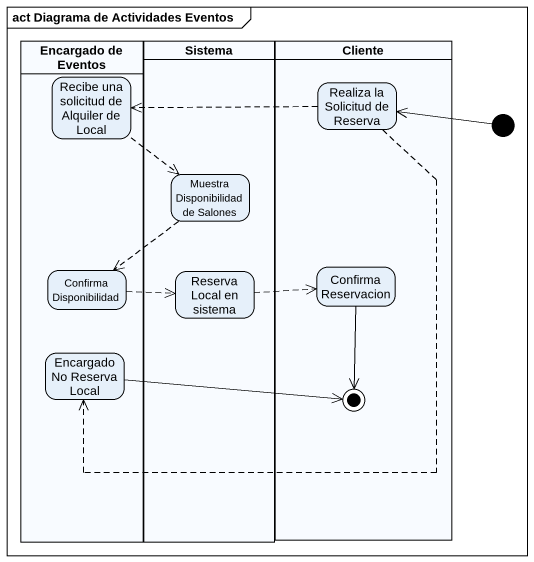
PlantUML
@startuml
mainframe act Diagrama de Actividades Eventos
hide empty description
state "Encargado de Eventos" as Encargado_de_Eventos <<partition>> {
  state "Recibe una solicitud de Alquiler de Local" as Recibe_una_solicitud_de
  state "Confirma Disponibilidad" as Confirma_Disponibilidad
  state "Encargado No Reserva Local" as Encargado_No_Reserva_Local
}
state Sistema <<partition>> {
  state "Muestra Disponibilidad de Salones" as Muestra_Disponibilidad_de
  state "Reserva Local en sistema" as Reserva_Local_en_sistema
}
state Cliente <<partition>> {
  state "Realiza la Solicitud de Reserva" as Realiza_la_Solicitud_de
  state "Confirma Reservacion" as Confirma_Reservacion
  state final1 <<end>>
}
state initial1 <<start>>
Recibe_una_solicitud_de -[dashed]-> Muestra_Disponibilidad_de
Realiza_la_Solicitud_de -left[dashed]-> Recibe_una_solicitud_de
Realiza_la_Solicitud_de -[dashed]-> Encargado_No_Reserva_Local
initial1 -left-> Realiza_la_Solicitud_de
Muestra_Disponibilidad_de -[dashed]-> Confirma_Disponibilidad
Confirma_Disponibilidad -right[dashed]-> Reserva_Local_en_sistema
Reserva_Local_en_sistema -right[dashed]-> Confirma_Reservacion
Confirma_Reservacion --> final1
Encargado_No_Reserva_Local -right-> final1
@enduml
